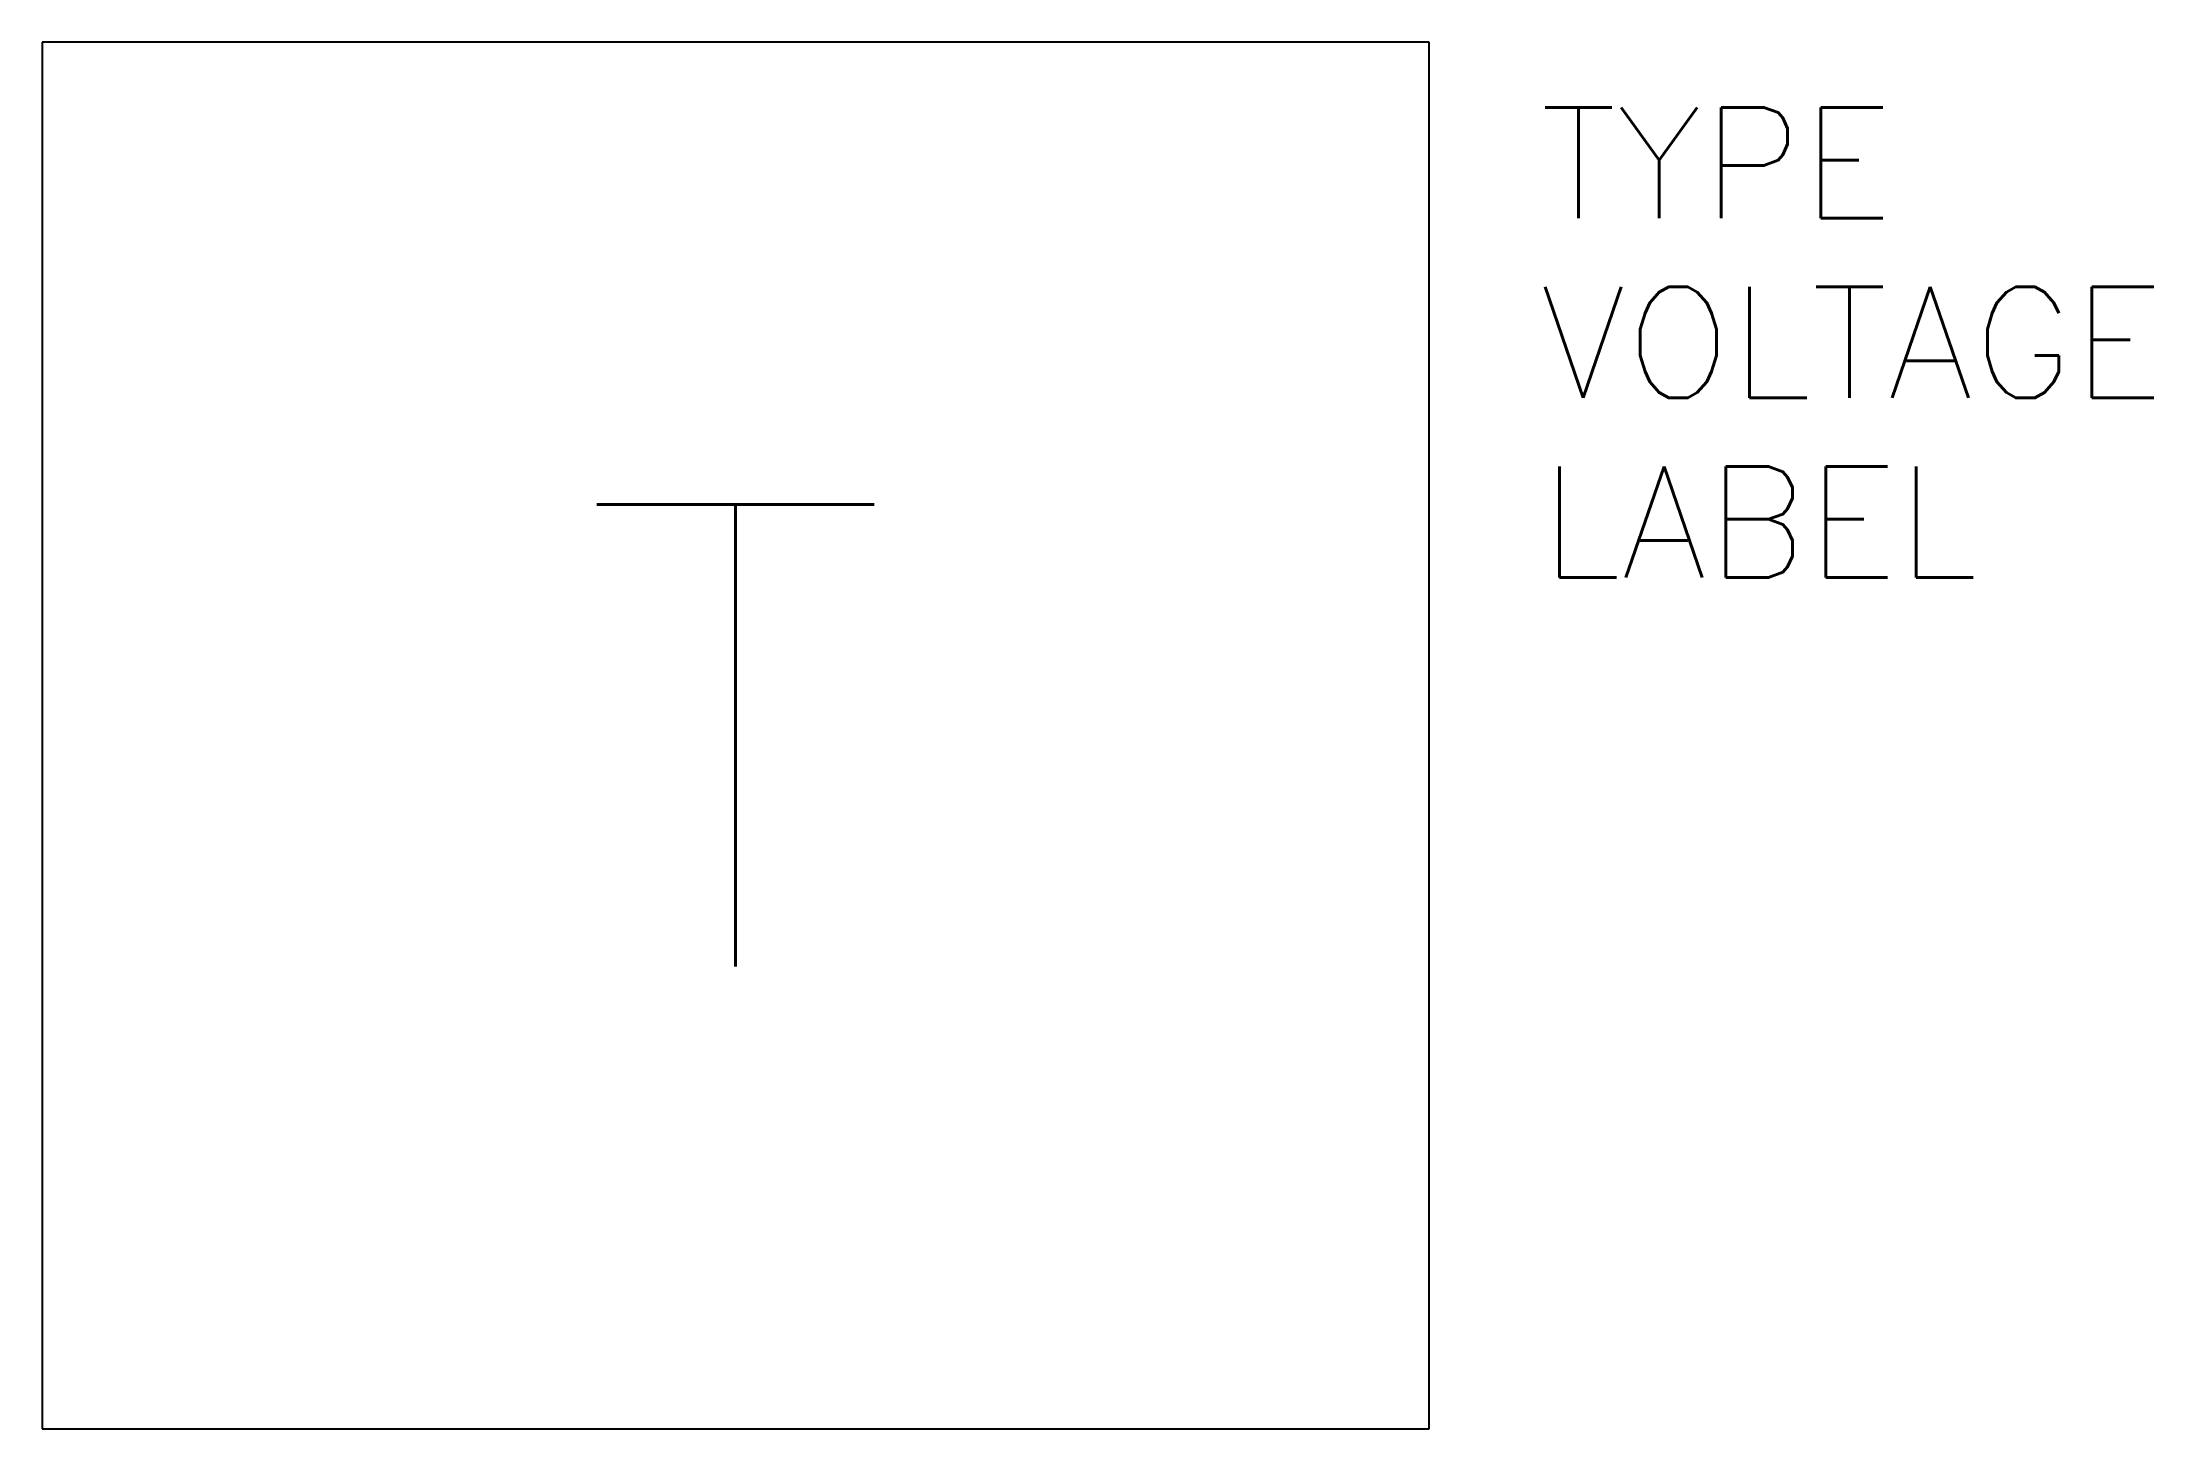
# Model space of a CAD drawing. Extents: x -0.188 to 0.383, y 0 to 0.375.
import ezdxf
from ezdxf.enums import TextEntityAlignment as Align

# ---------------------------------------------------------------- set-up
doc = ezdxf.new("R2010")
doc.units = 0
doc.header["$MEASUREMENT"] = 0
doc.layers.get('0').update_dxf_attribs({"linetype": 'CONTINUOUS'})
doc.styles.add('ROMANS', font='romans', dxfattribs={"height": 0.03})

msp = doc.modelspace()

# ---------------------------------------------------------------- linework, layer by layer
for p, q in [((-0.1875, 0.375), (-0.1875, 0)), ((0.1875, 0.375), (-0.1875, 0.375)), ((0.1875, 0), (0.1875, 0.375)), ((-0.1875, 0), (0.1875, 0))]:
    msp.add_line(p, q)

# ---------------------------------------------------------------- texts
at = {"style": 'ROMANS'}
msp.add_text('T', height=0.125, dxfattribs=at).set_placement((0, 0.1875), align=Align.MIDDLE)
for tag, p, s, flags in [('TYPE', (0.21761, 0.32739), '300KVA TRANSFORMER', 3), ('VOLTAGE', (0.21761, 0.27882), '', 1), ('LABEL', (0.21761, 0.23025), '', 1)]:
    msp.add_attdef(tag, p, s, height=0.03, dxfattribs=dict(at, flags=flags))

doc.saveas('drawing.dxf')
